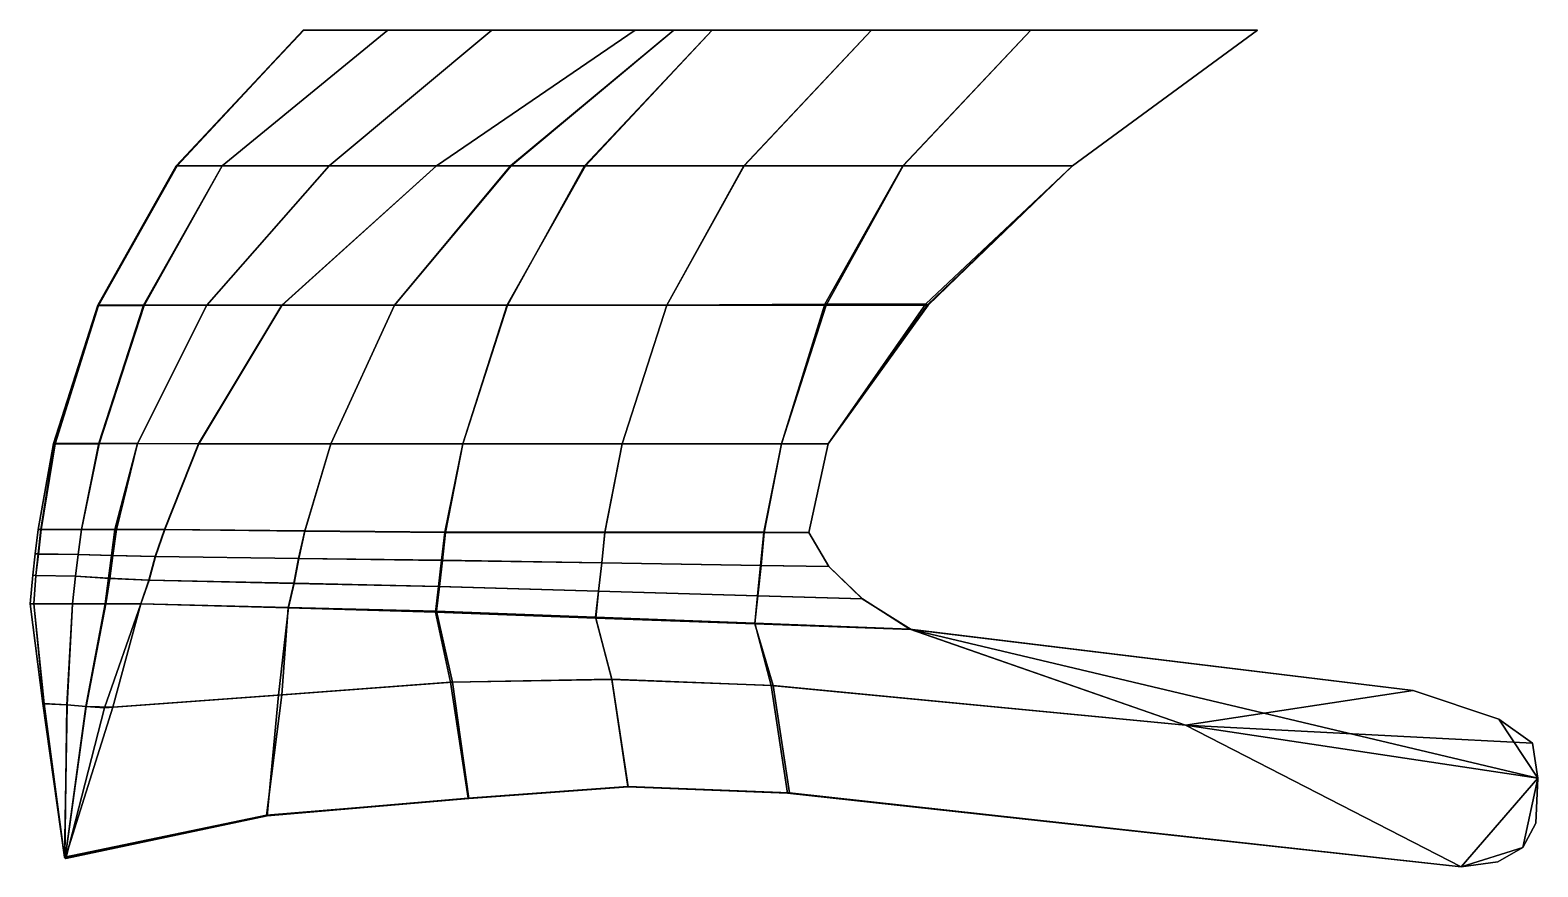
# Model space of a CAD drawing. Extents: x -20 to 21.1, y -22.8 to 0.
import ezdxf

# ---------------------------------------------------------------- set-up
doc = ezdxf.new("R2010")
doc.units = 0
doc.layers.add('METAL', color=7, linetype='CONTINUOUS')

msp = doc.modelspace()

# ---------------------------------------------------------------- meshes
at = {"layer": 'METAL'}
mesh = msp.add_polyface(dxfattribs=at)
corners = [(-2.473, 0, -20.462), (-3.522, 0, -20.5), (-7.428, 0, -15.83), (-1.424, 0, -20.424), (-12.562, 0, 0.272), (-12.556, -0.001, -3.764), (-15.992, -3.694, -3.761), (-16.026, -3.694, 0.27), (-14.77, -3.694, -11.162), (-10.259, 0, -11.18), (-11.857, -3.694, -15.781), (-3.522, 0, -20.5), (-2.473, 0, -20.462), (-6.902, -3.694, -20.399), (-8.933, -3.694, -20.418), (-10.076, -7.484, -20.462), (-13.141, -7.49, -20.496), (-4.872, -3.694, -20.38), (-0.553, -3.694, -20.409), (-2.664, -7.483, -20.426), (-7.012, -7.479, -20.429), (-11.809, -11.257, -20.46), (-15.402, -11.256, -20.496), (-3.877, -11.258, -20.424), (-8.217, -11.258, -20.424), (-12.521, -13.626, -20.397), (-16.336, -13.591, -20.371), (-4.352, -13.666, -20.424), (-8.706, -13.662, -20.424), (-4.434, -14.5, -20.424), (-8.794, -14.429, -20.424), (-8.933, -3.694, -20.418), (-13.141, -7.49, -20.496), (-15.191, -7.485, -15.843), (-7.43, 0, 16.386), (-3.523, 0, 21.043), (-2.473, 0, 21.004), (-1.424, 0, 20.966), (-14.773, -3.694, 11.719), (-10.263, -0.001, 11.721), (-12.545, -0.001, 4.304), (-16.022, -3.694, 4.307), (-11.86, -3.694, 16.383), (-3.523, 0, 21.043), (-8.935, -3.694, 21.043), (-6.917, -3.694, 21.004), (-2.473, 0, 21.004), (-1.424, 0, 20.966), (-4.899, -3.694, 20.966), (-0.559, -3.694, 20.966), (2.916, 0, 20.966), (-13.147, -7.485, 21.043), (-10.074, -7.485, 21.004), (-7.001, -7.485, 20.966), (-2.661, -7.485, 20.966), (-15.413, -11.258, 21.042), (-11.815, -11.258, 21.004), (-8.217, -11.258, 20.966), (-3.877, -11.258, 20.966), (-16.342, -13.591, 21.031), (-12.517, -13.632, 20.998), (-8.692, -13.673, 20.966), (-4.353, -13.673, 20.966), (-8.773, -14.43, 20.966), (-4.434, -14.501, 20.966), (-8.935, -3.694, 21.043), (-15.188, -7.485, 16.385), (-13.147, -7.485, 21.043), (1.645, -7.461, -20.464), (0.462, -11.258, -20.424), (-0.019, -13.667, -20.424), (-0.105, -14.571, -20.424), (0.462, -11.258, 20.966), (1.678, -7.485, 20.966), (-0.013, -13.673, 20.966), (-0.095, -14.571, 20.966), (-1.424, 0, -20.424), (-12.691, -14.379, -20.382), (-12.684, -14.379, 20.995)]
mesh.append_faces([[corners[k] for k in face] for face in [(0, 1, 2, 3), (4, 5, 6, 7), (8, 6, 5, 9), (9, 2, 10, 8), (11, 12, 13, 14), (14, 13, 15, 16), (17, 18, 19, 20), (16, 15, 21, 22), (20, 19, 23, 24), (22, 21, 25, 26), (24, 23, 27, 28), (28, 27, 29, 30), (2, 1, 31, 10), (10, 31, 32, 33), (34, 35, 36, 37), (38, 39, 40, 41), (39, 38, 42, 34), (43, 44, 45, 46), (47, 48, 49, 50), (44, 51, 52, 45), (48, 53, 54, 49), (51, 55, 56, 52), (53, 57, 58, 54), (55, 59, 60, 56), (57, 61, 62, 58), (61, 63, 64, 62), (34, 42, 65, 35), (42, 66, 67, 65), (19, 68, 69, 23), (23, 69, 70, 27), (27, 70, 71, 29), (72, 73, 54, 58), (74, 72, 58, 62), (75, 74, 62, 64), (12, 76, 17, 13), (13, 17, 20, 15), (15, 20, 24, 21), (21, 24, 28, 25), (25, 28, 30, 77), (48, 47, 46, 45), (53, 48, 45, 52), (57, 53, 52, 56), (61, 57, 56, 60), (63, 61, 60, 78)]])
mesh = msp.add_polyface(dxfattribs=at)
corners = [(4.455, -7.485, -9.319), (1.738, -11.258, -9.319), (1.738, -11.258, -14.872), (4.439, -7.473, -14.894), (2.916, 0, -20.424), (-1.424, 0, -20.424), (-7.428, 0, -15.83), (7.255, 0, -20.424), (13.424, 0, -14.872), (13.424, 0, -20.424), (0.462, -11.258, -20.424), (1.645, -7.461, -20.464), (4.398, -7.444, -20.494), (1.738, -11.258, -20.424), (13.424, 0, -20.424), (8.391, -3.693, -20.425), (3.771, -3.693, -20.434), (7.255, 0, -20.424), (13.424, 0, -3.767), (13.424, 0, 0.271), (8.392, -3.694, 0.271), (8.392, -3.694, -3.767), (4.455, -7.485, 0.271), (4.455, -7.485, -3.767), (1.738, -11.258, 0.271), (1.738, -11.258, -3.767), (13.424, 0, 0.271), (13.424, 0, -3.767), (-12.556, -0.001, -3.764), (-12.562, 0, 0.272), (8.392, -3.694, -14.872), (13.424, 0, -14.872), (13.424, 0, -9.319), (8.392, -3.694, -9.319), (-1.424, 0, -20.424), (2.916, 0, -20.424), (-0.553, -3.694, -20.409), (-4.872, -3.694, -20.38), (1.738, -11.258, -20.424), (4.398, -7.444, -20.494), (8.391, -3.693, -20.425), (13.424, 0, -20.424), (-10.259, 0, -11.18), (13.424, 0, -9.319), (7.255, 0, 20.966), (13.424, 0, 20.966), (13.424, 0, 15.413), (-7.43, 0, 16.386), (-1.424, 0, 20.966), (2.916, 0, 20.966), (0.462, -11.258, 20.966), (1.738, -11.258, 20.966), (4.455, -7.485, 20.966), (1.678, -7.485, 20.966), (13.424, 0, 20.966), (7.255, 0, 20.966), (3.78, -3.694, 20.966), (8.392, -3.694, 20.966), (13.424, 0, 4.308), (8.392, -3.694, 4.308), (4.455, -7.485, 4.308), (1.738, -11.258, 4.308), (-12.545, -0.001, 4.304), (13.424, 0, 4.308), (8.392, -3.694, 15.413), (8.392, -3.694, 9.861), (13.424, 0, 9.861), (13.424, 0, 15.413), (4.455, -7.485, 15.413), (4.455, -7.485, 9.861), (1.738, -11.258, 9.861), (1.738, -11.258, 20.966), (1.738, -11.258, 15.413), (4.455, -7.485, 20.966), (8.392, -3.694, 20.966), (13.424, 0, 20.966), (13.424, 0, 9.861), (-10.263, -0.001, 11.721), (-2.664, -7.483, -20.426), (2.916, 0, 20.966), (-0.559, -3.694, 20.966), (-2.661, -7.485, 20.966)]
mesh.append_faces([[corners[k] for k in face] for face in [(0, 1, 2, 3), (4, 5, 6, 7), (7, 6, 8, 9), (10, 11, 12, 13), (14, 15, 16, 17), (16, 15, 12, 11), (18, 19, 20, 21), (21, 20, 22, 23), (24, 25, 23, 22), (26, 27, 28, 29), (30, 31, 32, 33), (3, 30, 33, 0), (34, 35, 36, 37), (23, 25, 1, 0), (38, 39, 3, 2), (40, 41, 31, 30), (18, 21, 33, 32), (39, 40, 30, 3), (21, 23, 0, 33), (6, 42, 43, 8), (42, 28, 27, 43), (44, 45, 46, 47), (47, 48, 49, 44), (50, 51, 52, 53), (54, 55, 56, 57), (56, 53, 52, 57), (58, 59, 20, 19), (59, 60, 22, 20), (24, 22, 60, 61), (26, 29, 62, 63), (64, 65, 66, 67), (68, 69, 65, 64), (60, 69, 70, 61), (71, 72, 68, 73), (74, 64, 67, 75), (58, 66, 65, 59), (73, 68, 64, 74), (59, 65, 69, 60), (47, 46, 76, 77), (77, 76, 63, 62), (35, 17, 16, 36), (36, 16, 11, 78), (56, 55, 79, 80), (53, 56, 80, 81)]])
mesh = msp.add_polyface(dxfattribs=at)
corners = [(-19.323, -11.261, -3.767), (-19.364, -11.253, 0.271), (-18.155, -7.486, 0.271), (-18.137, -7.491, -3.765), (-19.704, -13.591, -3.852), (-19.781, -13.59, 0.273), (-19.775, -14.258, -3.869), (-19.861, -14.251, 0.274), (-19.841, -14.838, -3.881), (-19.931, -14.829, 0.271), (-16.026, -3.694, 0.27), (-15.992, -3.694, -3.761), (-16.891, -7.495, -11.178), (-14.77, -3.694, -11.162), (-18.124, -11.256, -11.179), (-18.6, -13.591, -11.103), (-18.688, -14.268, -11.087), (-18.767, -14.865, -11.062), (-11.857, -3.694, -15.781), (-15.191, -7.485, -15.843), (-17.077, -11.254, -15.845), (-17.645, -13.59, -15.832), (-17.745, -14.297, -15.829), (-16.336, -13.591, -20.371), (-12.521, -13.626, -20.397), (-12.691, -14.379, -20.382), (-16.588, -14.329, -20.339), (-17.826, -14.923, -15.826), (-12.82, -15.058, -20.369), (-16.759, -14.973, -20.314), (-13.141, -7.49, -20.496), (-15.402, -11.256, -20.496), (-16.336, -13.591, -20.371), (-16.588, -14.329, -20.339), (-16.759, -14.973, -20.314), (-19.334, -11.254, 4.314), (-18.155, -7.486, 4.308), (-19.709, -13.59, 4.436), (-19.785, -14.254, 4.456), (-19.848, -14.839, 4.472), (-12.562, 0, 0.272), (-16.022, -3.694, 4.307), (-12.545, -0.001, 4.304), (-16.917, -7.485, 11.726), (-14.773, -3.694, 11.719), (-18.133, -11.245, 11.715), (-18.598, -13.59, 11.622), (-18.688, -14.268, 11.607), (-18.764, -14.865, 11.597), (-15.188, -7.485, 16.385), (-11.86, -3.694, 16.383), (-17.074, -11.247, 16.386), (-17.692, -13.591, 16.386), (-17.785, -14.296, 16.386), (-16.342, -13.591, 21.031), (-16.595, -14.329, 21.025), (-12.684, -14.379, 20.995), (-12.517, -13.632, 20.998), (-17.866, -14.912, 16.385), (-16.766, -14.966, 21.023), (-12.811, -15.055, 20.994), (-15.413, -11.258, 21.042), (-13.147, -7.485, 21.043), (-16.342, -13.591, 21.031), (-16.595, -14.329, 21.025), (-16.766, -14.966, 21.023)]
mesh.append_faces([[corners[k] for k in face] for face in [(0, 1, 2, 3), (4, 5, 1, 0), (6, 7, 5, 4), (8, 9, 7, 6), (10, 11, 3, 2), (12, 3, 11, 13), (14, 0, 3, 12), (15, 4, 0, 14), (16, 6, 4, 15), (17, 8, 6, 16), (13, 18, 19, 12), (12, 19, 20, 14), (14, 20, 21, 15), (15, 21, 22, 16), (23, 24, 25, 26), (22, 27, 17, 16), (26, 25, 28, 29), (19, 30, 31, 20), (20, 31, 32, 21), (21, 32, 33, 22), (33, 34, 27, 22), (35, 36, 2, 1), (37, 35, 1, 5), (38, 37, 5, 7), (39, 38, 7, 9), (40, 10, 41, 42), (10, 2, 36, 41), (43, 44, 41, 36), (45, 43, 36, 35), (46, 45, 35, 37), (47, 46, 37, 38), (48, 47, 38, 39), (44, 43, 49, 50), (43, 45, 51, 49), (45, 46, 52, 51), (46, 47, 53, 52), (54, 55, 56, 57), (53, 47, 48, 58), (55, 59, 60, 56), (49, 51, 61, 62), (51, 52, 63, 61), (52, 53, 64, 63), (64, 53, 58, 65)]])
mesh = msp.add_polyface(dxfattribs=at)
corners = [(1.738, -11.258, -9.319), (1.207, -13.673, -9.319), (1.207, -13.673, -14.872), (1.738, -11.258, -14.872), (-0.019, -13.667, -20.424), (0.462, -11.258, -20.424), (1.738, -11.258, -20.424), (1.207, -13.669, -20.414), (1.754, -14.602, -9.319), (1.754, -14.602, -14.872), (1.75, -14.601, -20.409), (-0.105, -14.571, -20.424), (2.671, -15.477, -9.319), (2.671, -15.477, -14.872), (3.956, -16.301, -9.319), (3.959, -16.301, -14.872), (2.662, -15.477, -20.406), (-0.188, -15.394, -20.424), (3.995, -16.312, -20.411), (-0.262, -16.157, -20.424), (1.207, -13.673, 0.271), (1.207, -13.673, -3.767), (1.738, -11.258, -3.767), (1.738, -11.258, 0.271), (1.754, -14.602, 0.271), (1.754, -14.602, -3.767), (2.671, -15.477, 0.271), (2.671, -15.477, -3.767), (3.956, -16.301, 0.271), (3.956, -16.301, -3.767), (1.207, -13.669, -20.414), (1.738, -11.258, -20.424), (1.75, -14.601, -20.409), (2.662, -15.477, -20.406), (3.995, -16.312, -20.411), (4.455, -7.485, 9.861), (4.455, -7.485, 15.413), (1.738, -11.258, 15.413), (1.738, -11.258, 9.861), (1.207, -13.673, 15.413), (1.207, -13.673, 9.861), (-0.013, -13.673, 20.966), (1.207, -13.673, 20.966), (1.738, -11.258, 20.966), (0.462, -11.258, 20.966), (1.754, -14.602, 15.413), (1.754, -14.602, 9.861), (-0.095, -14.571, 20.966), (1.754, -14.602, 20.966), (2.671, -15.477, 15.413), (2.671, -15.477, 9.861), (3.956, -16.301, 15.413), (3.956, -16.301, 9.861), (-0.18, -15.395, 20.966), (2.671, -15.477, 20.966), (-0.265, -16.142, 20.966), (3.956, -16.301, 20.966), (1.738, -11.258, 4.308), (1.207, -13.673, 4.308), (1.754, -14.602, 4.308), (2.671, -15.477, 4.308), (3.956, -16.301, 4.308), (1.207, -13.673, 20.966), (1.738, -11.258, 20.966), (17.67, -17.976, 9.861), (17.67, -17.976, 4.308), (17.67, -17.976, 20.966), (17.67, -17.976, 15.413), (3.956, -16.301, 20.966), (1.754, -14.602, 20.966), (2.671, -15.477, 20.966)]
mesh.append_faces([[corners[k] for k in face] for face in [(0, 1, 2, 3), (4, 5, 6, 7), (1, 8, 9, 2), (4, 7, 10, 11), (8, 12, 13, 9), (12, 14, 15, 13), (11, 10, 16, 17), (17, 16, 18, 19), (20, 21, 22, 23), (24, 25, 21, 20), (26, 27, 25, 24), (28, 29, 27, 26), (22, 21, 1, 0), (30, 31, 3, 2), (21, 25, 8, 1), (32, 30, 2, 9), (25, 27, 12, 8), (33, 32, 9, 13), (27, 29, 14, 12), (34, 33, 13, 15), (35, 36, 37, 38), (38, 37, 39, 40), (41, 42, 43, 44), (40, 39, 45, 46), (41, 47, 48, 42), (46, 45, 49, 50), (50, 49, 51, 52), (47, 53, 54, 48), (53, 55, 56, 54), (20, 23, 57, 58), (24, 20, 58, 59), (26, 24, 59, 60), (28, 26, 60, 61), (57, 38, 40, 58), (62, 39, 37, 63), (61, 52, 64, 65), (66, 67, 51, 68), (58, 40, 46, 59), (69, 45, 39, 62), (59, 46, 50, 60), (70, 49, 45, 69), (60, 50, 52, 61), (68, 51, 49, 70)]])
mesh = msp.add_polyface(dxfattribs=at)
corners = [(-3.718, -20.595, 0.271), (-3.718, -20.595, -3.767), (0.622, -20.763, -3.767), (0.622, -20.763, 0.271), (-8.057, -20.911, -14.872), (-3.717, -20.595, -14.872), (-3.717, -20.595, -9.319), (-8.057, -20.911, -9.319), (-4.596, -16.002, -20.424), (-4.159, -17.669, -20.424), (-8.55, -17.749, -20.425), (-8.963, -15.836, -20.424), (-8.794, -14.429, -20.424), (-4.434, -14.5, -20.424), (-4.518, -15.269, -20.424), (-8.881, -15.144, -20.424), (-13.561, -21.365, 0.271), (-13.56, -21.365, -3.767), (-8.057, -20.911, -3.767), (-8.057, -20.911, 0.271), (-13.557, -21.369, -10.252), (-8.075, -20.907, -20.41), (-3.72, -20.581, -20.392), (0.622, -20.763, -9.319), (0.622, -20.763, 4.308), (-3.718, -20.595, 4.308), (-3.717, -20.595, 9.861), (-3.717, -20.595, 15.413), (-8.057, -20.911, 15.413), (-8.057, -20.911, 9.861), (-8.497, -17.743, 20.966), (-4.159, -17.666, 20.966), (-4.601, -15.979, 20.966), (-8.937, -15.816, 20.966), (-8.773, -14.43, 20.966), (-8.855, -15.144, 20.966), (-4.517, -15.27, 20.966), (-4.434, -14.501, 20.966), (-8.057, -20.911, 4.308), (-13.563, -21.365, 4.309), (-13.56, -21.369, 10.794), (-3.717, -20.596, 20.966), (-8.057, -20.912, 20.966), (0.622, -20.763, 9.861), (0.628, -20.764, -14.872), (-0.262, -16.157, -20.424), (0.238, -17.839, -20.424), (-0.105, -14.571, -20.424), (-0.188, -15.394, -20.424), (0.685, -20.758, -20.399), (0.622, -20.763, 15.413), (-3.717, -20.596, 20.966), (0.622, -20.764, 20.966), (0.179, -17.832, 20.966), (-0.18, -15.395, 20.966), (-0.095, -14.571, 20.966), (-0.265, -16.142, 20.966), (0.622, -20.764, 20.966), (-3.72, -20.581, -20.392), (-8.075, -20.907, -20.41), (-8.057, -20.912, 20.966), (0.685, -20.758, -20.399), (-12.691, -14.379, -20.382), (-12.82, -15.058, -20.369), (-13.553, -21.375, -15.357), (-13.561, -21.379, -20.455), (-12.684, -14.379, 20.995), (-12.811, -15.055, 20.994), (-13.552, -21.376, 15.898), (-13.543, -21.383, 21.001), (-13.237, -18.095, 20.995), (-13.543, -21.383, 21.001)]
mesh.append_faces([[corners[k] for k in face] for face in [(0, 1, 2, 3), (4, 5, 6, 7), (8, 9, 10, 11), (12, 13, 14, 15), (15, 14, 8, 11), (16, 17, 18, 19), (17, 20, 7, 18), (21, 22, 5, 4), (2, 1, 6, 23), (24, 25, 0, 3), (26, 27, 28, 29), (30, 31, 32, 33), (34, 35, 36, 37), (35, 33, 32, 36), (38, 39, 16, 19), (29, 40, 39, 38), (27, 41, 42, 28), (26, 25, 24, 43), (19, 18, 1, 0), (44, 23, 6, 5), (45, 46, 9, 8), (13, 47, 48, 14), (14, 48, 45, 8), (49, 44, 5, 22), (18, 7, 6, 1), (38, 19, 0, 25), (43, 50, 27, 26), (51, 52, 53, 31), (54, 55, 37, 36), (56, 54, 36, 32), (50, 57, 41, 27), (29, 38, 25, 26), (9, 58, 59, 10), (60, 51, 31, 30), (46, 61, 58, 9), (56, 32, 31, 53), (62, 12, 15, 63), (4, 7, 20, 64), (21, 4, 64, 65), (35, 34, 66, 67), (40, 29, 28, 68), (68, 28, 42, 69), (60, 30, 70, 71)]])
mesh = msp.add_polyface(dxfattribs=at)
corners = [(-19.9, -15.613, -3.891), (-20, -15.61, 0.271), (-19.931, -14.829, 0.271), (-19.841, -14.838, -3.881), (-19.651, -18.327, 0.271), (-19.624, -18.33, -3.858), (-19.063, -22.513, -3.767), (-19.064, -22.513, 0.271), (-18.85, -15.614, -11.054), (-19.003, -18.359, -11.111), (-18.767, -14.865, -11.062), (-17.936, -15.618, -15.824), (-18.475, -18.411, -15.833), (-16.982, -15.617, -20.296), (-12.973, -15.726, -20.36), (-13.15, -18.087, -20.387), (-17.75, -18.424, -20.35), (-17.826, -14.923, -15.826), (-16.759, -14.973, -20.314), (-12.82, -15.058, -20.369), (-16.982, -15.617, -20.296), (-17.75, -18.424, -20.35), (-16.759, -14.973, -20.314), (-19.057, -22.521, -11.185), (-19.05, -22.533, -15.843), (-13.553, -21.375, -15.357), (-13.557, -21.369, -10.252), (-19.047, -22.546, -20.5), (-13.561, -21.379, -20.455), (-19.9, -15.614, 4.481), (-19.848, -14.839, 4.472), (-19.069, -22.513, 4.309), (-19.614, -18.333, 4.425), (-18.991, -18.36, 11.665), (-18.846, -15.614, 11.594), (-18.764, -14.865, 11.597), (-18.488, -18.404, 16.384), (-17.961, -15.615, 16.385), (-16.989, -15.614, 21.021), (-17.976, -18.448, 21.025), (-13.237, -18.095, 20.995), (-12.963, -15.715, 20.994), (-17.866, -14.912, 16.385), (-16.766, -14.966, 21.023), (-12.811, -15.055, 20.994), (-17.976, -18.448, 21.025), (-16.989, -15.614, 21.021), (-16.766, -14.966, 21.023), (-19.063, -22.521, 11.728), (-13.56, -21.369, 10.794), (-13.552, -21.376, 15.898), (-19.048, -22.535, 16.383), (-13.543, -21.383, 21.001), (-19.03, -22.549, 21.037), (-19.057, -22.521, -11.185), (-19.05, -22.533, -15.843), (-8.075, -20.907, -20.41), (-13.561, -21.379, -20.455), (-8.55, -17.749, -20.425), (-19.047, -22.546, -20.5), (-19.063, -22.521, 11.728), (-19.048, -22.535, 16.383), (-19.03, -22.549, 21.037), (-13.543, -21.383, 21.001), (-19.03, -22.549, 21.037), (-8.963, -15.836, -20.424), (-8.881, -15.144, -20.424), (-19.064, -22.513, 0.271), (-19.063, -22.513, -3.767), (-13.56, -21.365, -3.767), (-13.561, -21.365, 0.271), (-8.497, -17.743, 20.966), (-8.937, -15.816, 20.966), (-8.855, -15.144, 20.966), (-19.069, -22.513, 4.309), (-13.563, -21.365, 4.309), (-19.047, -22.546, -20.5)]
mesh.append_faces([[corners[k] for k in face] for face in [(0, 1, 2, 3), (4, 5, 6, 7), (8, 9, 5, 0), (8, 0, 3, 10), (11, 12, 9, 8), (13, 14, 15, 16), (17, 11, 8, 10), (18, 19, 14, 13), (11, 20, 21, 12), (22, 20, 11, 17), (23, 24, 25, 26), (24, 27, 28, 25), (29, 30, 2, 1), (31, 32, 4, 7), (32, 33, 34, 29), (34, 35, 30, 29), (33, 36, 37, 34), (38, 39, 40, 41), (42, 35, 34, 37), (43, 38, 41, 44), (37, 36, 45, 46), (47, 42, 37, 46), (48, 49, 50, 51), (51, 50, 52, 53), (1, 0, 5, 4), (54, 6, 5, 9), (55, 54, 9, 12), (56, 57, 15, 58), (59, 55, 12, 21), (29, 1, 4, 32), (31, 60, 33, 32), (60, 61, 36, 33), (39, 62, 63, 40), (61, 64, 45, 36), (65, 58, 15, 14), (19, 66, 65, 14), (67, 68, 69, 70), (68, 23, 26, 69), (71, 72, 41, 40), (72, 73, 44, 41), (74, 67, 70, 75), (49, 48, 74, 75), (57, 76, 16, 15)]])
mesh = msp.add_polyface(dxfattribs=at)
corners = [(3.956, -16.301, -9.319), (17.67, -17.976, -9.319), (17.67, -17.976, -14.872), (3.959, -16.301, -14.872), (20.651, -22.244, -20.424), (19.972, -22.64, -20.424), (18.971, -22.772, -20.424), (21.062, -20.357, -20.424), (11.463, -18.915, -20.424), (20.002, -18.754, -9.319), (20.002, -18.754, -14.872), (3.995, -16.312, -20.411), (0.238, -17.839, -20.424), (-0.262, -16.157, -20.424), (19.972, -22.64, -3.767), (19.972, -22.64, 0.271), (18.971, -22.772, 0.271), (18.971, -22.772, -3.767), (17.67, -17.976, 0.271), (17.67, -17.976, -3.767), (3.956, -16.301, -3.767), (3.956, -16.301, 0.271), (20.002, -18.754, 0.271), (20.002, -18.754, -3.767), (18.971, -22.772, -14.872), (19.972, -22.64, -14.872), (19.972, -22.64, -9.319), (18.971, -22.772, -9.319), (0.622, -20.763, -9.319), (0.628, -20.764, -14.872), (0.622, -20.763, 0.271), (0.622, -20.763, -3.767), (17.67, -17.976, -20.424), (3.995, -16.312, -20.411), (20.002, -18.754, -20.424), (18.971, -22.772, -20.424), (19.972, -22.64, -20.424), (0.685, -20.758, -20.399), (3.956, -16.301, 9.861), (3.956, -16.301, 15.413), (17.67, -17.976, 15.413), (17.67, -17.976, 9.861), (21.062, -20.357, 20.966), (11.463, -18.915, 20.966), (18.971, -22.772, 20.966), (20.651, -22.244, 20.966), (19.972, -22.64, 20.966), (20.002, -18.754, 15.413), (20.002, -18.754, 9.861), (3.956, -16.301, 20.966), (-0.265, -16.142, 20.966), (0.179, -17.832, 20.966), (19.972, -22.64, 4.308), (18.971, -22.772, 4.308), (3.956, -16.301, 4.308), (17.67, -17.976, 4.308), (20.002, -18.754, 4.308), (18.971, -22.772, 15.413), (18.971, -22.772, 9.861), (19.972, -22.64, 9.861), (19.972, -22.64, 15.413), (0.622, -20.763, 15.413), (0.622, -20.763, 9.861), (0.622, -20.763, 4.308), (20.002, -18.754, 20.966), (17.67, -17.976, 20.966), (18.971, -22.772, 20.966), (19.972, -22.64, 20.966), (0.622, -20.764, 20.966), (17.67, -17.976, -20.424), (20.002, -18.754, -20.424), (0.685, -20.758, -20.399), (20.919, -19.41, 20.966), (20.002, -18.754, 20.966), (17.67, -17.976, 20.966), (0.622, -20.764, 20.966)]
mesh.append_faces([[corners[k] for k in face] for face in [(0, 1, 2, 3), (4, 5, 6, 7), (6, 8, 7, 7), (1, 9, 10, 2), (11, 8, 12, 13), (14, 15, 16, 17), (18, 19, 20, 21), (22, 23, 19, 18), (24, 25, 26, 27), (27, 28, 29, 24), (17, 16, 30, 31), (20, 19, 1, 0), (32, 33, 3, 2), (19, 23, 9, 1), (34, 32, 2, 10), (35, 36, 25, 24), (14, 17, 27, 26), (17, 31, 28, 27), (37, 35, 24, 29), (38, 39, 40, 41), (42, 43, 44, 45), (44, 46, 45, 45), (41, 40, 47, 48), (49, 50, 51, 43), (52, 53, 16, 15), (18, 21, 54, 55), (22, 18, 55, 56), (57, 58, 59, 60), (58, 57, 61, 62), (53, 63, 30, 16), (55, 41, 48, 56), (64, 47, 40, 65), (66, 57, 60, 67), (52, 59, 58, 53), (53, 58, 62, 63), (68, 61, 57, 66), (11, 69, 70, 7), (8, 11, 7, 7), (8, 6, 71, 12), (72, 73, 74, 43), (74, 49, 43, 43), (42, 72, 43, 43), (75, 44, 43, 51)]])
mesh = msp.add_polyface(dxfattribs=at)
corners = [(21.009, -21.585, -20.424), (20.651, -22.244, -20.424), (21.062, -20.357, -20.424), (20.002, -18.754, -9.319), (20.919, -19.41, -9.319), (20.919, -19.41, -14.872), (20.002, -18.754, -14.872), (20.919, -19.41, -9.319), (21.062, -20.357, -9.319), (21.062, -20.357, -14.872), (20.919, -19.41, -14.872), (20.651, -22.244, -3.767), (20.651, -22.244, 0.271), (19.972, -22.64, 0.271), (19.972, -22.64, -3.767), (21.009, -21.585, -3.767), (21.009, -21.585, 0.271), (20.919, -19.41, 0.271), (20.919, -19.41, -3.767), (20.002, -18.754, -3.767), (20.002, -18.754, 0.271), (21.062, -20.357, -3.767), (21.062, -20.357, 0.271), (19.972, -22.64, -14.872), (20.651, -22.244, -14.872), (20.651, -22.244, -9.319), (19.972, -22.64, -9.319), (21.009, -21.585, -14.872), (21.009, -21.585, -9.319), (20.919, -19.41, -20.424), (20.002, -18.754, -20.424), (20.919, -19.41, -3.767), (21.009, -21.585, -20.424), (21.062, -20.357, -20.424), (19.972, -22.64, -20.424), (20.651, -22.244, -20.424), (21.009, -21.585, 20.966), (21.062, -20.357, 20.966), (20.651, -22.244, 20.966), (20.002, -18.754, 9.861), (20.002, -18.754, 15.413), (20.919, -19.41, 15.413), (20.919, -19.41, 9.861), (21.062, -20.357, 15.413), (21.062, -20.357, 9.861), (20.919, -19.41, 9.861), (20.919, -19.41, 15.413), (20.651, -22.244, 4.308), (19.972, -22.64, 4.308), (21.009, -21.585, 4.308), (20.002, -18.754, 4.308), (20.919, -19.41, 4.308), (21.062, -20.357, 4.308), (19.972, -22.64, 15.413), (19.972, -22.64, 9.861), (20.651, -22.244, 9.861), (20.651, -22.244, 15.413), (21.009, -21.585, 9.861), (21.009, -21.585, 15.413), (20.919, -19.41, 20.966), (20.002, -18.754, 20.966), (20.919, -19.41, 4.308), (21.062, -20.357, 20.966), (21.009, -21.585, 20.966), (19.972, -22.64, 20.966), (20.651, -22.244, 20.966), (20.002, -18.754, -20.424), (20.919, -19.41, -20.424), (20.919, -19.41, 0.271), (20.919, -19.41, -20.424), (20.919, -19.41, 20.966)]
mesh.append_faces([[corners[k] for k in face] for face in [(0, 1, 2, 2), (3, 4, 5, 6), (7, 8, 9, 10), (11, 12, 13, 14), (15, 16, 12, 11), (17, 18, 19, 20), (21, 22, 16, 15), (23, 24, 25, 26), (24, 27, 28, 25), (19, 18, 4, 3), (29, 30, 6, 5), (31, 21, 8, 7), (32, 33, 9, 27), (34, 35, 24, 23), (11, 14, 26, 25), (35, 32, 27, 24), (15, 11, 25, 28), (36, 37, 38, 38), (39, 40, 41, 42), (43, 44, 45, 46), (47, 48, 13, 12), (49, 47, 12, 16), (17, 20, 50, 51), (16, 22, 52, 49), (53, 54, 55, 56), (56, 55, 57, 58), (50, 39, 42, 51), (59, 41, 40, 60), (44, 52, 61, 45), (43, 62, 63, 58), (64, 53, 56, 65), (47, 55, 54, 48), (65, 56, 58, 63), (49, 57, 55, 47), (66, 67, 2, 2), (28, 27, 9, 8), (31, 68, 22, 21), (15, 28, 8, 21), (69, 10, 9, 33), (58, 57, 44, 43), (68, 61, 52, 22), (57, 49, 52, 44), (46, 70, 62, 43)]])

doc.saveas('drawing.dxf')
